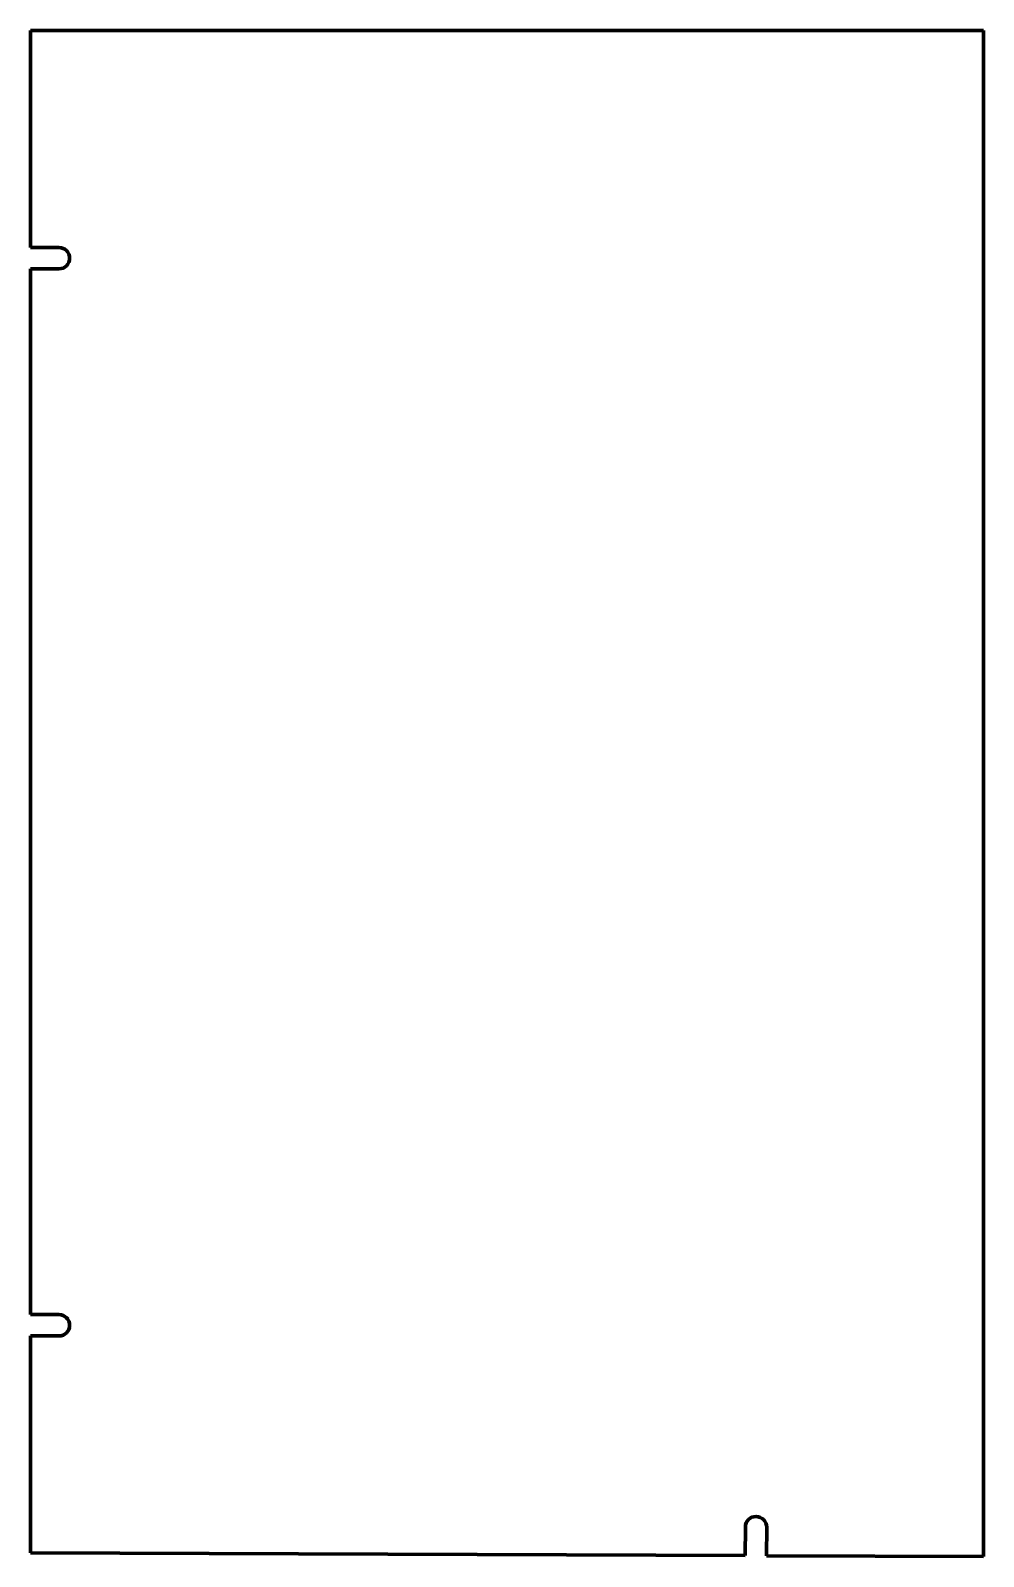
# Model space of a CAD drawing. Header units: inches. Extents: x 0 to 33.5, y 0 to 53.6.
import ezdxf

# ---------------------------------------------------------------- set-up
doc = ezdxf.new("R2010")
doc.units = ezdxf.units.IN
doc.header["$MEASUREMENT"] = 0
doc.layers.get('0').update_dxf_attribs({"linetype": 'CONTINUOUS'})

msp = doc.modelspace()

# ---------------------------------------------------------------- linework, layer by layer
at = {"color": 7, "lineweight": 90}
for p, q in [((0, 46), (0, 53.625)), ((0, 53.625), (33.5, 53.625)), ((33.5, 0), (33.5, 53.625)), ((0, 46), (1, 46)), ((0, 8.5), (0, 45.25)), ((0, 45.25), (1, 45.25)), ((0, 8.5), (1, 8.5)), ((0, 0.125), (0, 7.75)), ((0, 7.75), (1, 7.75)), ((25.125, 0.031), (25.129, 1.031)), ((25.875, 0.028), (25.879, 1.028)), ((0, 0.125), (25.125, 0.031)), ((25.875, 0.028), (33.5, 0))]:
    msp.add_line(p, q, dxfattribs=at)
for centre, start, end in [((1, 45.625), 270, 450), ((1, 8.125), 270, 450), ((25.504, 1.03), 359.7862, 539.7862)]:
    msp.add_arc(centre, 0.375, start, end, dxfattribs=at)

doc.saveas('drawing.dxf')
